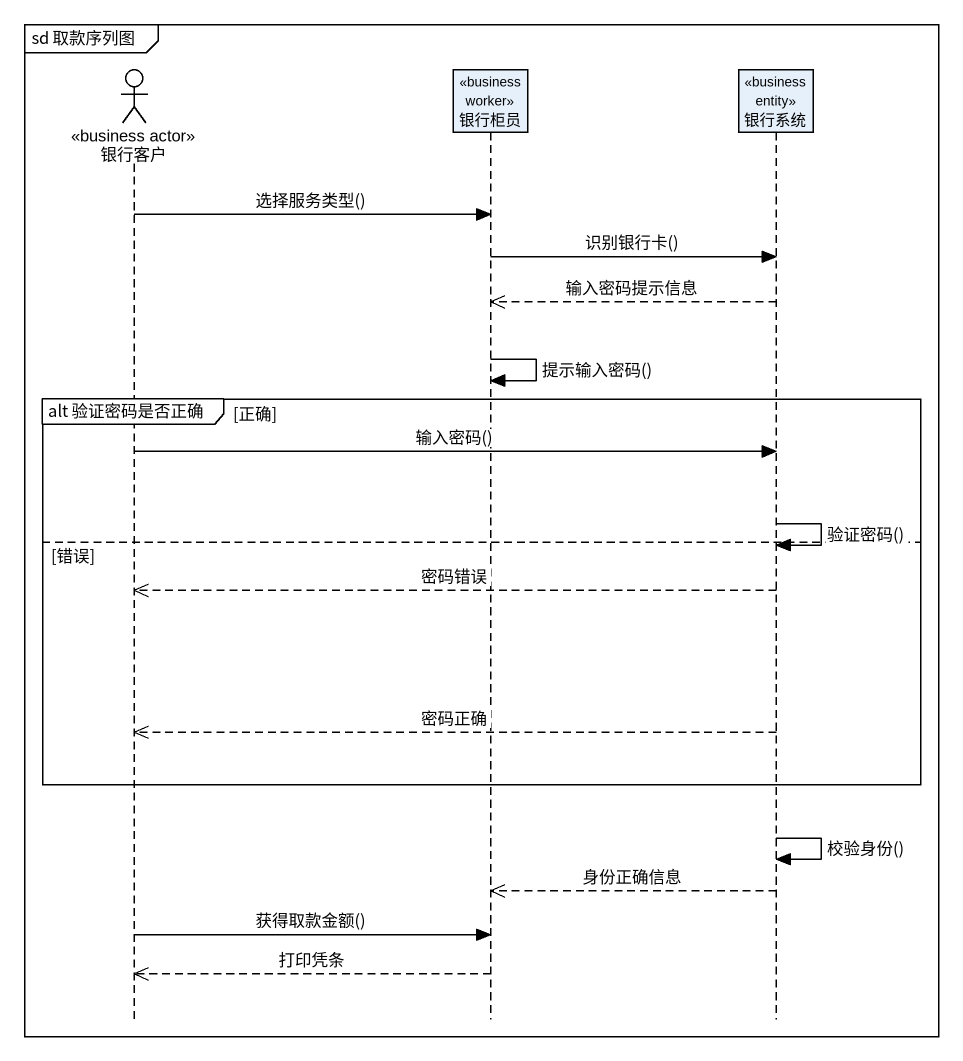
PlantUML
@startuml
mainframe sd 取款序列图
hide footbox
actor 银行客户 <<business actor>>
participant 银行柜员 <<business worker>>
participant 银行系统 <<business entity>>

银行客户 -> 银行柜员 : 选择服务类型()
银行柜员 -> 银行系统 : 识别银行卡()
银行系统 -->> 银行柜员 : 输入密码提示信息
银行柜员 -> 银行柜员 : 提示输入密码()
group alt 验证密码是否正确 [正确]
  银行客户 -> 银行系统 : 输入密码()
  银行系统 -> 银行系统 : 验证密码()
else 错误
  银行系统 -->> 银行客户 : 密码错误
  银行系统 -->> 银行客户 : 密码正确
end
银行系统 -> 银行系统 : 校验身份()
银行系统 -->> 银行柜员 : 身份正确信息
银行客户 -> 银行柜员 : 获得取款金额()
银行柜员 -->> 银行客户 : 打印凭条
@enduml
